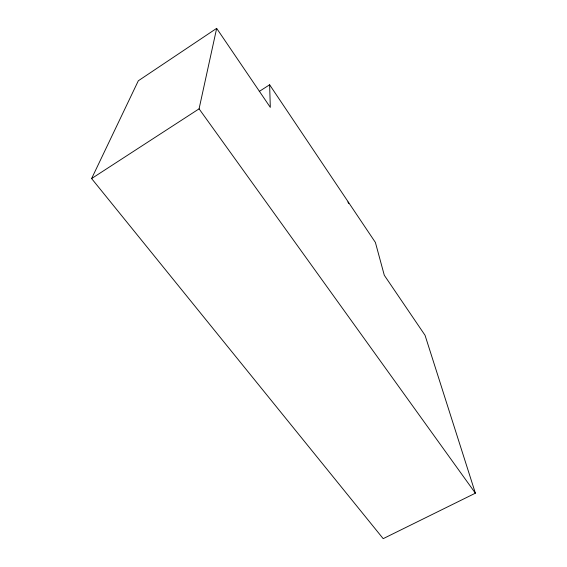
<?xml version="1.0" encoding="UTF-8"?>
<svg xmlns="http://www.w3.org/2000/svg" width="567" height="567" viewBox="0 0 567 567"><rect width="100%" height="100%" fill="white"/><g stroke="black" fill="none" stroke-linecap="round" stroke-linejoin="round"><path stroke-width="0.85" d="M269.623 84.781L375.397 242.435L384.298 275.264L425.044 335.281L475.387 493.184L383.193 538.65L91.613 178.562L199.074 108.843L216.665 28.35L270.317 107.383L269.623 84.781L259.254 91.443M91.613 178.562L138.313 80.79L216.665 28.35M199.074 108.843L475.387 493.184M347.897 202.001L348.748 203.489"/></g></svg>
